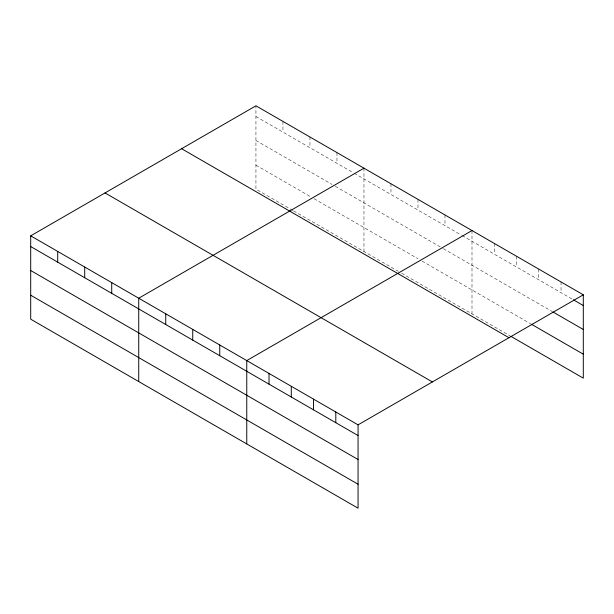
<?xml version="1.0" encoding="UTF-8"?>
<svg xmlns="http://www.w3.org/2000/svg" width="614" height="614" viewBox="0 0 614 614"><rect width="100%" height="100%" fill="white"/><g stroke="black" fill="none" stroke-linecap="round" stroke-linejoin="round"><path stroke-width="0.46" stroke-dasharray="3.07 2.3" d="M255.938 116.514L353.326 172.749M354.148 173.217L461.36 235.116M462.173 235.592L572.586 299.333M255.938 140.483L332.051 184.43M335.321 186.318L442.533 248.217M443.354 248.693L551.971 311.398M255.938 165.181L309.955 196.365M314.046 198.729L417.981 258.74M422.071 261.103L530.534 323.716M292.763 210.418L255.938 189.15L255.938 105.808M293.584 210.886L398.34 271.365M401.617 273.261L509.919 335.789M561.043 281.956L561.043 292.663M538.777 269.101L538.777 279.815M516.52 256.253L516.52 266.96M494.255 243.397L494.255 254.112M471.997 230.549L471.997 313.892M444.989 214.954L444.989 225.668M417.981 199.366L417.981 210.072M390.972 183.77L390.972 194.477M363.964 168.175L363.964 251.525M336.963 152.587L336.963 163.293M309.955 136.991L309.955 147.705M282.947 121.403L282.947 132.11"/><path stroke-width="0.92" d="M30.7 235.845L358.062 424.85L358.062 508.192L30.7 319.188L30.7 235.845L255.938 105.808L583.3 294.812L583.3 378.155L510.748 336.265M363.964 168.175L138.733 298.22L138.733 381.563M471.997 230.549L246.759 360.587L246.759 443.93M358.062 424.85L583.3 294.812M573.407 299.809L583.3 305.519M552.792 311.874L583.3 329.488M531.356 324.192L583.3 354.186M181.606 148.718L508.975 337.723M105.025 192.934L432.394 381.939M30.7 246.559L358.062 435.556M30.7 270.528L358.062 459.525M30.7 295.219L358.062 484.223M335.804 411.994L335.804 422.708M313.539 399.146L313.539 409.853M291.282 386.29L291.282 397.005M269.016 373.442L269.016 384.149M219.751 344.999L219.751 355.706M192.742 329.403L192.742 340.11M165.734 313.808L165.734 324.522M111.725 282.624L111.725 293.338M84.717 267.029L84.717 277.743M57.708 251.441L57.708 262.147"/></g></svg>
